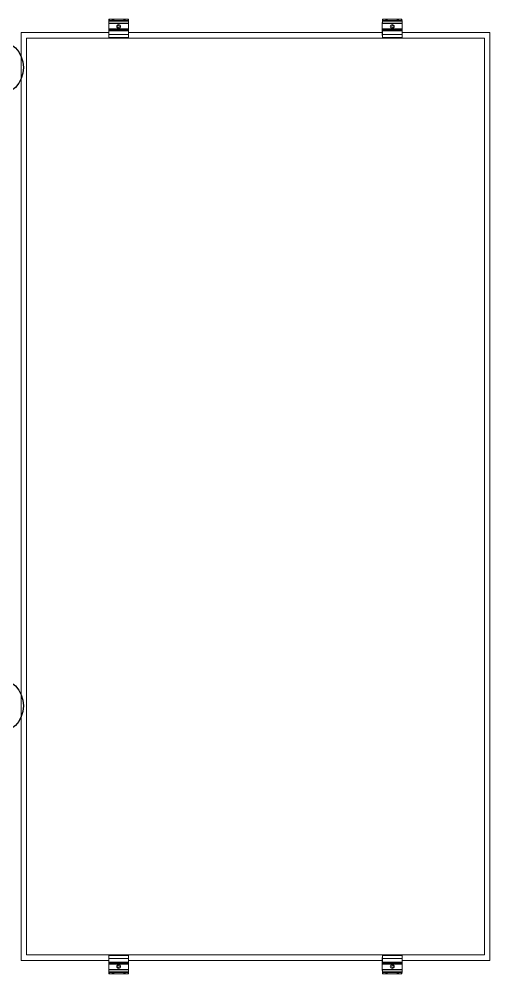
# Model space of a CAD drawing. Header units: feet. Extents: x -17 to 646, y -41 to 598.
# Drawn here: x 331.01 to 334.96, y 552.7 to 560.72 of the extents above; entities that cross this region are included whole.
import ezdxf

# ---------------------------------------------------------------- set-up
doc = ezdxf.new("R2010")
doc.units = ezdxf.units.FT
doc.header["$MEASUREMENT"] = 0
doc.layers.add('E-ANNO-NOTE', color=3, linetype='Continuous')

msp = doc.modelspace()

# ---------------------------------------------------------------- linework, layer by layer
at = {"color": 7, "linetype": 'Continuous', "lineweight": 15}
for p, q in [((331.76463, 560.5828), (331.76463, 560.69219)), ((331.76463, 560.69219), (331.76561, 560.69219)), ((331.76561, 560.68409), (331.76561, 560.70777)), ((331.76561, 560.70777), (331.93128, 560.70777)), ((331.76561, 560.70252), (331.93128, 560.70252)), ((331.76561, 560.68645), (331.93128, 560.68645)), ((331.76594, 560.70777), (331.76594, 560.72014)), ((331.76594, 560.72014), (331.92997, 560.72014)), ((331.79819, 560.70777), (331.79819, 560.72014)), ((331.89772, 560.70777), (331.89772, 560.72014)), ((331.92997, 560.72014), (331.92997, 560.70777)), ((331.93128, 560.56518), (331.93128, 560.70777)), ((334.06109, 560.5828), (334.06109, 560.69219)), ((334.06109, 560.69219), (334.06207, 560.69219)), ((334.06207, 560.70777), (334.22774, 560.70777)), ((334.06207, 560.68409), (334.06207, 560.70777)), ((334.06207, 560.70252), (334.22774, 560.70252)), ((334.06207, 560.68645), (334.22774, 560.68645)), ((334.0624, 560.70777), (334.0624, 560.72014)), ((334.0624, 560.72014), (334.22643, 560.72014)), ((334.09465, 560.70777), (334.09465, 560.72014)), ((334.19418, 560.70777), (334.19418, 560.72014)), ((334.22643, 560.72014), (334.22643, 560.70777)), ((334.22774, 560.56518), (334.22774, 560.70777)), ((331.02779, 560.60732), (331.76463, 560.60732)), ((331.02779, 552.81743), (331.02779, 560.60732)), ((331.76463, 560.63801), (331.93128, 560.63801)), ((331.76463, 560.63366), (331.93128, 560.63366)), ((331.93128, 560.68409), (331.76561, 560.68409)), ((331.93128, 560.62412), (331.76561, 560.62412)), ((331.76561, 560.56518), (331.76561, 560.62412)), ((331.93128, 560.62084), (331.76561, 560.62084)), ((331.93128, 560.60732), (334.06109, 560.60732)), ((334.06109, 560.63801), (334.22774, 560.63801)), ((334.06109, 560.63366), (334.22774, 560.63366)), ((334.22774, 560.68409), (334.06207, 560.68409)), ((334.22774, 560.62412), (334.06207, 560.62412)), ((334.06207, 560.56518), (334.06207, 560.62412)), ((334.22774, 560.62084), (334.06207, 560.62084)), ((334.22774, 560.60732), (334.96458, 560.60732)), ((334.96458, 560.60732), (334.96458, 552.81743)), ((334.91865, 560.56139), (331.07372, 560.56139)), ((331.07372, 560.56139), (331.07372, 552.86336)), ((331.76463, 560.5828), (331.76561, 560.5828)), ((331.93128, 560.59131), (331.76561, 560.59131)), ((331.93128, 560.5667), (331.76561, 560.5667)), ((331.93128, 560.56531), (331.76561, 560.56531)), ((331.93128, 560.56518), (331.76561, 560.56518)), ((334.06109, 560.5828), (334.06207, 560.5828)), ((334.22774, 560.59131), (334.06207, 560.59131)), ((334.22774, 560.5667), (334.06207, 560.5667)), ((334.22774, 560.56531), (334.06207, 560.56531)), ((334.22774, 560.56518), (334.06207, 560.56518)), ((334.91865, 552.86336), (334.91865, 560.56139)), ((331.07372, 552.86336), (334.91865, 552.86336)), ((331.76512, 552.84195), (331.76463, 552.84195)), ((331.76463, 552.84195), (331.76463, 552.73256)), ((331.76512, 552.85957), (331.93079, 552.85957)), ((331.76512, 552.85957), (331.76512, 552.80064)), ((331.76512, 552.85944), (331.93079, 552.85944)), ((331.76512, 552.85805), (331.93079, 552.85805)), ((331.76512, 552.83344), (331.93079, 552.83344)), ((331.93079, 552.85957), (331.93079, 552.80064)), ((331.93128, 552.84195), (331.93079, 552.84195)), ((331.93128, 552.84195), (331.93128, 552.73256)), ((334.06158, 552.84195), (334.06109, 552.84195)), ((334.06109, 552.84195), (334.06109, 552.73256)), ((334.06158, 552.85957), (334.22725, 552.85957)), ((334.06158, 552.85957), (334.06158, 552.80064)), ((334.06158, 552.85944), (334.22725, 552.85944)), ((334.06158, 552.85805), (334.22725, 552.85805)), ((334.06158, 552.83344), (334.22725, 552.83344)), ((334.22725, 552.85957), (334.22725, 552.80064)), ((334.22774, 552.84195), (334.22725, 552.84195)), ((334.22774, 552.84195), (334.22774, 552.73256)), ((331.76463, 552.81743), (331.02779, 552.81743)), ((331.93128, 552.79109), (331.76463, 552.79109)), ((331.93128, 552.78674), (331.76463, 552.78674)), ((331.76512, 552.80392), (331.93079, 552.80392)), ((331.76512, 552.80064), (331.93079, 552.80064)), ((334.06109, 552.81743), (331.93128, 552.81743)), ((334.22774, 552.79109), (334.06109, 552.79109)), ((334.22774, 552.78674), (334.06109, 552.78674)), ((334.06158, 552.80392), (334.22725, 552.80392)), ((334.06158, 552.80064), (334.22725, 552.80064)), ((334.96458, 552.81743), (334.22774, 552.81743)), ((331.76512, 552.73256), (331.76463, 552.73256)), ((331.76512, 552.74067), (331.93079, 552.74067)), ((331.76512, 552.74067), (331.76512, 552.71698)), ((331.93079, 552.7383), (331.76512, 552.7383)), ((331.93079, 552.72223), (331.76512, 552.72223)), ((331.93079, 552.71698), (331.76512, 552.71698)), ((331.76594, 552.70461), (331.76594, 552.71698)), ((331.76594, 552.70461), (331.92997, 552.70461)), ((331.79819, 552.70461), (331.79819, 552.71698)), ((331.89772, 552.70461), (331.89772, 552.71698)), ((331.92997, 552.71698), (331.92997, 552.70461)), ((331.93079, 552.74067), (331.93079, 552.71698)), ((331.93128, 552.73256), (331.93079, 552.73256)), ((334.06158, 552.73256), (334.06109, 552.73256)), ((334.06158, 552.74067), (334.22725, 552.74067)), ((334.06158, 552.74067), (334.06158, 552.71698)), ((334.22725, 552.7383), (334.06158, 552.7383)), ((334.22725, 552.72223), (334.06158, 552.72223)), ((334.22725, 552.71698), (334.06158, 552.71698)), ((334.0624, 552.70461), (334.0624, 552.71698)), ((334.0624, 552.70461), (334.22643, 552.70461)), ((334.09465, 552.70461), (334.09465, 552.71698)), ((334.19418, 552.70461), (334.19418, 552.71698)), ((334.22643, 552.71698), (334.22643, 552.70461)), ((334.22725, 552.74067), (334.22725, 552.71698)), ((334.22774, 552.73256), (334.22725, 552.73256))]:
    msp.add_line(p, q, dxfattribs=at)
at = {"color": 8, "linetype": 'Continuous', "lineweight": 15}
for p, q in [((331.76912, 560.70777), (331.76912, 560.72014)), ((331.79392, 560.70777), (331.79392, 560.72014)), ((331.80564, 560.70777), (331.80564, 560.72014)), ((331.89028, 560.70777), (331.89028, 560.72014)), ((331.90199, 560.70777), (331.90199, 560.72014)), ((331.92679, 560.70777), (331.92679, 560.72014)), ((334.06558, 560.70777), (334.06558, 560.72014)), ((334.09038, 560.70777), (334.09038, 560.72014)), ((334.1021, 560.70777), (334.1021, 560.72014)), ((334.18674, 560.70777), (334.18674, 560.72014)), ((334.19845, 560.70777), (334.19845, 560.72014)), ((334.22325, 560.70777), (334.22325, 560.72014)), ((331.76463, 560.60659), (331.76561, 560.60659)), ((334.06109, 560.60659), (334.06207, 560.60659)), ((331.76512, 552.81816), (331.76463, 552.81816)), ((331.93128, 552.81816), (331.93079, 552.81816)), ((334.06158, 552.81816), (334.06109, 552.81816)), ((334.22774, 552.81816), (334.22725, 552.81816)), ((331.76912, 552.70461), (331.76912, 552.71698)), ((331.79392, 552.70461), (331.79392, 552.71698)), ((331.80564, 552.70461), (331.80564, 552.71698)), ((331.89028, 552.70461), (331.89028, 552.71698)), ((331.90199, 552.70461), (331.90199, 552.71698)), ((331.92679, 552.70461), (331.92679, 552.71698)), ((334.06558, 552.70461), (334.06558, 552.71698)), ((334.09038, 552.70461), (334.09038, 552.71698)), ((334.1021, 552.70461), (334.1021, 552.71698)), ((334.18674, 552.70461), (334.18674, 552.71698)), ((334.19845, 552.70461), (334.19845, 552.71698)), ((334.22325, 552.70461), (334.22325, 552.71698))]:
    msp.add_line(p, q, dxfattribs=at)
at = {"color": 7, "linetype": 'Continuous', "lineweight": 15}
for centre, radius in [((331.84796, 560.65774), 0.01619), ((331.84796, 560.65774), 0.01614), ((331.84796, 560.65774), 0.0082), ((334.14442, 560.65774), 0.01619), ((334.14442, 560.65774), 0.01614), ((334.14442, 560.65774), 0.0082), ((331.84796, 552.76701), 0.01619), ((331.84796, 552.76701), 0.01614), ((331.84796, 552.76701), 0.0082), ((334.14442, 552.76701), 0.01619), ((334.14442, 552.76701), 0.01614), ((334.14442, 552.76701), 0.0082)]:
    msp.add_circle(centre, radius, dxfattribs=at)
at = {"layer": 'E-ANNO-NOTE'}
for centre in [(330.81382, 560.31315), (330.81382, 554.95597)]:
    msp.add_circle(centre, 0.23477, dxfattribs=at)

doc.saveas('drawing.dxf')
